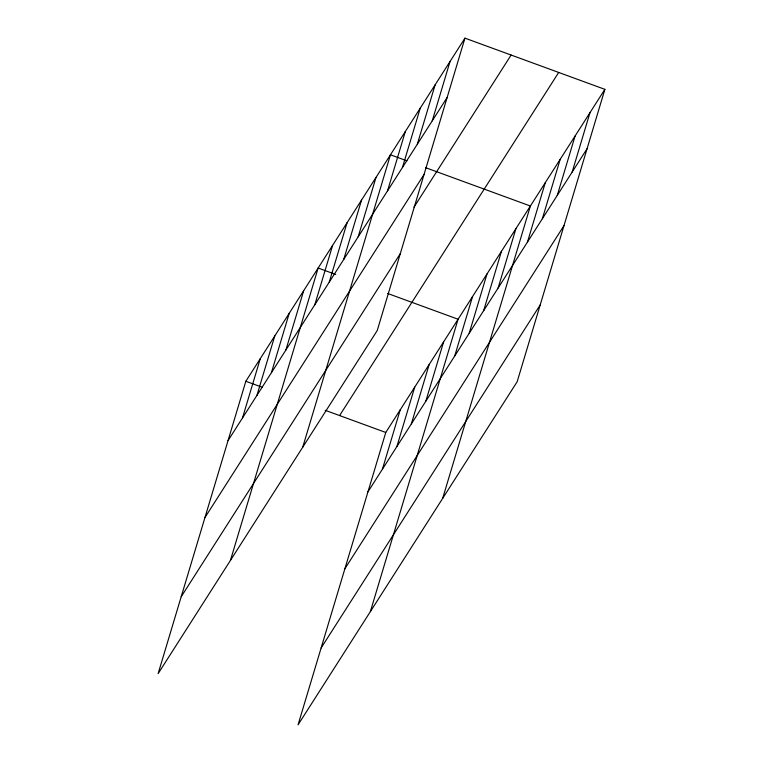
<?xml version="1.0" encoding="UTF-8"?>
<svg xmlns="http://www.w3.org/2000/svg" width="763" height="763" viewBox="0 0 763 763"><rect width="100%" height="100%" fill="white"/><g stroke="black" fill="none" stroke-linecap="round" stroke-linejoin="round"><path stroke-width="1.14" d="M464.944 38.15L245.839 381.262L158.122 673.653L377.227 330.541L464.944 38.15L604.878 89.347L517.161 381.738L298.056 724.85L385.773 432.459L604.878 89.347M242.491 417.981L260.297 358.62M256.95 395.339L274.766 335.968M271.409 372.697L289.225 313.326M285.877 350.045L303.684 290.684M230.426 560.423L318.142 268.032L335.739 274.47M314.795 304.761L332.611 245.39M329.254 282.11L347.07 222.748M343.712 259.468L361.528 200.097M358.181 236.826L375.987 177.455M302.73 447.194L390.446 154.803L406.946 160.84M387.537 190.845L405.353 131.474M402.435 167.517L420.251 108.146M417.332 144.178L435.148 84.817M432.239 120.85L450.046 61.479M382.425 469.188L400.232 409.817M396.884 446.546L414.7 387.175M411.343 423.894L429.159 364.523M425.811 401.252L443.618 341.881M370.36 611.621L458.077 319.239L387.556 293.431M454.729 355.959L472.545 296.588M469.188 333.317L487.004 273.946M483.647 310.665L501.463 251.304M498.115 288.023L515.922 228.652M442.664 498.401L530.38 206.01L425.63 167.679M527.471 242.043L545.287 182.681M542.369 218.714L560.185 159.343M557.267 195.385L575.083 136.014M572.164 172.056L589.98 112.686M228.032 440.632L447.137 97.521M204.961 517.524L424.066 174.412M413.994 207.145L511.124 55.05M181.193 596.752L400.298 253.64M339.592 415.568L558.697 72.456M367.966 491.83L587.071 148.718M344.895 568.731L564 225.619M321.128 647.959L540.233 304.847M245.839 381.262L262.329 387.299M325.21 410.303L385.773 432.459"/></g></svg>
